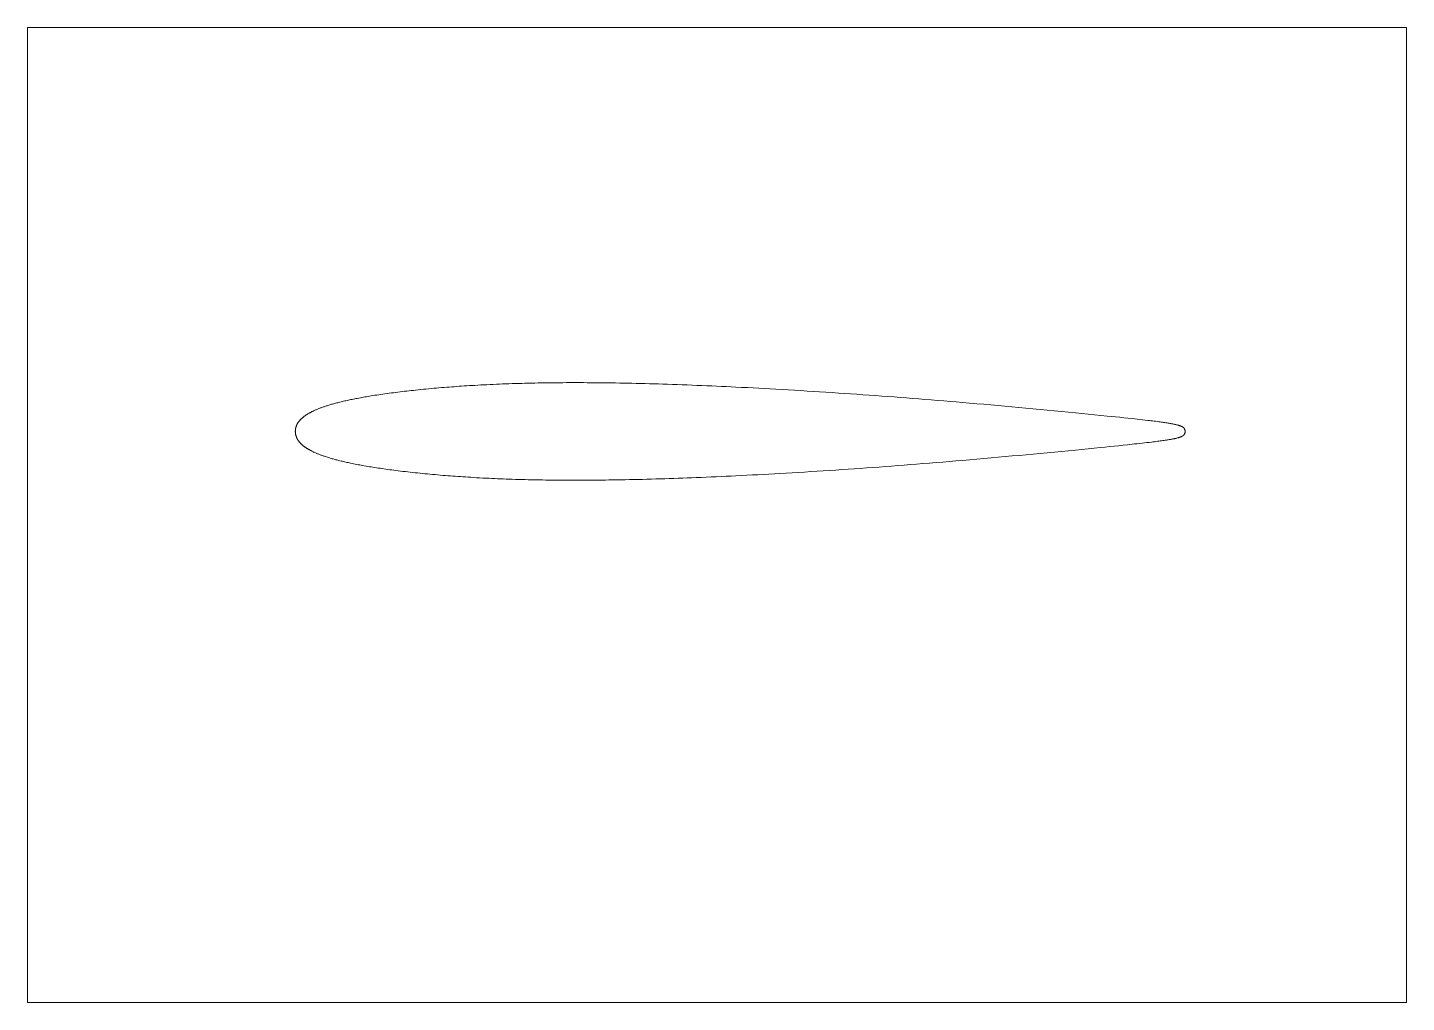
# Paper-space layout 'Sheet' of a CAD drawing. Header units: millimetres. Extents: x 0 to 297, y 0 to 210.
# The model-space entities are those that its viewports show. They can reach past a viewport. Long polylines and large blocks are cut down to what shows.
import ezdxf

# ---------------------------------------------------------------- set-up
doc = ezdxf.new("R2010")
doc.units = ezdxf.units.MM
doc.layers.add('Geometries', color=7, linetype='Continuous')

msp = doc.modelspace()

# ---------------------------------------------------------------- linework, layer by layer
at = {"layer": 'Geometries', "linetype": 'Continuous', "lineweight": 13, "flags": 128}
for points in [[(57.67, 123), (57.67, 123.06), (57.68, 123.12), (57.68, 123.18), (57.68, 123.24), (57.69, 123.3), (57.69, 123.36), (57.7, 123.42), (57.71, 123.48), (57.72, 123.53), (57.73, 123.6), (57.74, 123.67), (57.76, 123.74), (57.77, 123.81), (57.79, 123.88), (57.81, 123.95), (57.83, 124.01), (57.86, 124.08), (57.88, 124.15), (57.9, 124.21), (57.93, 124.28), (57.96, 124.34), (57.98, 124.4), (58.01, 124.46), (58.04, 124.52), (58.07, 124.58), (58.1, 124.64), (58.14, 124.7), (58.17, 124.76), (58.21, 124.82), (58.25, 124.88), (58.29, 124.94), (58.33, 124.99), (58.37, 125.05), (58.41, 125.1), (58.45, 125.15), (58.49, 125.2), (58.53, 125.26), (58.58, 125.32), (58.64, 125.39), (58.7, 125.45), (58.75, 125.51), (58.81, 125.57), (58.87, 125.63), (58.93, 125.69), (59, 125.75), (59.06, 125.81), (59.13, 125.87), (59.2, 125.93), (59.27, 125.99), (59.33, 126.05), (59.4, 126.1), (59.47, 126.15), (59.53, 126.21), (59.6, 126.26), (59.67, 126.31), (59.76, 126.37), (59.84, 126.43), (59.93, 126.49), (60.02, 126.55), (60.11, 126.61), (60.2, 126.67), (60.29, 126.72), (60.4, 126.79), (60.51, 126.85), (60.62, 126.92), (60.73, 126.98), (60.84, 127.04), (60.95, 127.1), (61.05, 127.15), (61.16, 127.21), (61.26, 127.26), (61.37, 127.31), (61.48, 127.36), (61.62, 127.43), (61.76, 127.49), (61.89, 127.56), (62.03, 127.62), (62.18, 127.68), (62.32, 127.74), (62.46, 127.8), (62.61, 127.86), (62.77, 127.93), (62.93, 127.99), (63.09, 128.05), (63.24, 128.11), (63.4, 128.16), (63.56, 128.22), (63.72, 128.28), (63.88, 128.33), (64.04, 128.38), (64.2, 128.44), (64.36, 128.49), (64.51, 128.54), (64.67, 128.59), (64.88, 128.65), (65.08, 128.72), (65.29, 128.78), (65.5, 128.84), (65.7, 128.9), (65.91, 128.95), (66.12, 129.01), (66.35, 129.07), (66.58, 129.13), (66.81, 129.19), (67.03, 129.25), (67.26, 129.31), (67.53, 129.37), (67.79, 129.43), (68.05, 129.5), (68.31, 129.56), (68.57, 129.62), (68.83, 129.67), (69.1, 129.73), (69.36, 129.79), (69.63, 129.85), (69.91, 129.9), (70.18, 129.96), (70.46, 130.01), (70.74, 130.07), (71.01, 130.12), (71.34, 130.18), (71.68, 130.24), (72.01, 130.31), (72.34, 130.36), (72.67, 130.42), (73, 130.48), (73.33, 130.53), (73.65, 130.59), (73.98, 130.64), (74.4, 130.71), (74.83, 130.78), (75.26, 130.84), (75.68, 130.91), (76.11, 130.97), (76.53, 131.03), (76.96, 131.09), (77.43, 131.16), (77.9, 131.22), (78.37, 131.29), (78.84, 131.35), (79.31, 131.41), (79.78, 131.47), (80.26, 131.53), (80.74, 131.58), (81.22, 131.64), (81.69, 131.7), (82.16, 131.75), (82.63, 131.8), (83.1, 131.85), (83.57, 131.9), (84.13, 131.96), (84.69, 132.02), (85.25, 132.08), (85.81, 132.13), (86.37, 132.19), (86.93, 132.24), (87.49, 132.29), (88.05, 132.34), (88.61, 132.39), (89.17, 132.43), (89.73, 132.48), (90.29, 132.52), (90.82, 132.57), (91.35, 132.61), (91.88, 132.64), (92.41, 132.68), (92.94, 132.72), (93.5, 132.76), (94.06, 132.8), (94.62, 132.83), (95.18, 132.87), (95.74, 132.9), (96.31, 132.93), (96.97, 132.97), (97.63, 133.01), (98.29, 133.04), (98.95, 133.07), (99.63, 133.11), (100.31, 133.14), (100.98, 133.17), (101.66, 133.2), (102.33, 133.22), (103.01, 133.25), (103.69, 133.27), (104.37, 133.3), (105.06, 133.32), (105.75, 133.34), (106.43, 133.36), (107.12, 133.38), (107.81, 133.39), (108.49, 133.41), (109.25, 133.42), (110.01, 133.44), (110.76, 133.45), (111.52, 133.46), (112.27, 133.47), (113.03, 133.48), (113.79, 133.49), (114.54, 133.5), (115.3, 133.5), (116.05, 133.51), (116.8, 133.51), (117.54, 133.51), (118.28, 133.51), (119.02, 133.51), (119.78, 133.51), (120.54, 133.5), (121.29, 133.5), (122.05, 133.49), (122.8, 133.49), (123.55, 133.48), (124.29, 133.47), (125.03, 133.46), (125.77, 133.45), (126.66, 133.44), (127.54, 133.42), (128.42, 133.41), (129.31, 133.39), (130.19, 133.37), (131.08, 133.35), (132.04, 133.33), (133, 133.3), (133.97, 133.28), (134.93, 133.25), (135.9, 133.22), (136.86, 133.19), (137.82, 133.16), (138.88, 133.12), (139.94, 133.09), (141, 133.05), (142.06, 133.01), (143.12, 132.97), (144.18, 132.93), (145.24, 132.89), (146.3, 132.84), (147.36, 132.8), (148.42, 132.75), (149.46, 132.7), (150.5, 132.66), (151.54, 132.61), (152.58, 132.56), (153.81, 132.5), (155.04, 132.44), (156.26, 132.37), (157.49, 132.31), (158.71, 132.24), (159.94, 132.18), (161.16, 132.11), (162.51, 132.03), (163.86, 131.95), (165.21, 131.87), (166.55, 131.79), (167.9, 131.71), (169.25, 131.63), (170.6, 131.54), (171.94, 131.46), (173.29, 131.37), (174.64, 131.28), (175.96, 131.19), (177.28, 131.1), (178.61, 131.01), (179.93, 130.92), (181.28, 130.82), (182.62, 130.72), (183.97, 130.62), (185.32, 130.52), (186.66, 130.42), (187.98, 130.32), (189.31, 130.22), (190.63, 130.12), (191.95, 130.01), (193.3, 129.9), (194.65, 129.79), (195.99, 129.68), (197.34, 129.57), (198.69, 129.46), (200.04, 129.35), (201.39, 129.23), (202.92, 129.1), (204.44, 128.97), (205.97, 128.84), (207.5, 128.7), (209.03, 128.56), (210.53, 128.43), (212.03, 128.29), (213.53, 128.16), (215.03, 128.02), (216.56, 127.87), (218.09, 127.73), (219.62, 127.59), (221.15, 127.44), (222.68, 127.29), (224.21, 127.15), (225.74, 127), (227.11, 126.86), (228.47, 126.73), (229.83, 126.59), (231.2, 126.46), (232.56, 126.32), (233.45, 126.23), (234.34, 126.14), (235.24, 126.04), (236.13, 125.95), (237.02, 125.86), (237.91, 125.76), (238.48, 125.7), (239.05, 125.64), (239.61, 125.58), (240.18, 125.51), (240.75, 125.45), (241.31, 125.38), (241.65, 125.34), (241.98, 125.3), (242.32, 125.26), (242.65, 125.22), (242.98, 125.18), (243.32, 125.14), (243.65, 125.1), (243.98, 125.05), (244.23, 125.02), (244.47, 124.98), (244.71, 124.95), (244.95, 124.91), (245.19, 124.88), (245.44, 124.84), (245.68, 124.8), (245.86, 124.77), (246.05, 124.74), (246.23, 124.71), (246.42, 124.67), (246.57, 124.65), (246.71, 124.62), (246.86, 124.59), (247, 124.56), (247.12, 124.53), (247.24, 124.51), (247.35, 124.48), (247.47, 124.45), (247.56, 124.43), (247.65, 124.41), (247.74, 124.38), (247.83, 124.35), (247.9, 124.33), (247.98, 124.31), (248.05, 124.29), (248.12, 124.27), (248.19, 124.24), (248.26, 124.22), (248.33, 124.19), (248.4, 124.16), (248.47, 124.13), (248.51, 124.11), (248.56, 124.09), (248.6, 124.07), (248.64, 124.05), (248.69, 124.03), (248.72, 124.01), (248.75, 123.99), (248.79, 123.97), (248.82, 123.95), (248.85, 123.93), (248.88, 123.91), (248.91, 123.89), (248.94, 123.86), (248.97, 123.84), (249, 123.82), (249.02, 123.79), (249.05, 123.77), (249.07, 123.74), (249.1, 123.71), (249.12, 123.68), (249.14, 123.66), (249.15, 123.63), (249.17, 123.6), (249.19, 123.57), (249.2, 123.54), (249.22, 123.51), (249.23, 123.48), (249.25, 123.44), (249.26, 123.41), (249.27, 123.37), (249.28, 123.33), (249.29, 123.3), (249.3, 123.26), (249.31, 123.22), (249.31, 123.19), (249.32, 123.15), (249.32, 123.11), (249.32, 123.07), (249.33, 123.04), (249.33, 123)], [(249.33, 123), (249.33, 122.96), (249.33, 122.92), (249.32, 122.88), (249.32, 122.84), (249.31, 122.8), (249.31, 122.76), (249.3, 122.72), (249.29, 122.69), (249.28, 122.65), (249.27, 122.61), (249.26, 122.58), (249.25, 122.54), (249.23, 122.51), (249.22, 122.47), (249.2, 122.44), (249.19, 122.41), (249.17, 122.38), (249.15, 122.34), (249.13, 122.32), (249.11, 122.29), (249.08, 122.26), (249.06, 122.24), (249.04, 122.21), (249.02, 122.19), (248.99, 122.17), (248.97, 122.14), (248.94, 122.12), (248.91, 122.1), (248.88, 122.08), (248.85, 122.06), (248.82, 122.04), (248.78, 122.02), (248.74, 121.99), (248.7, 121.97), (248.65, 121.95), (248.61, 121.92), (248.57, 121.9), (248.52, 121.88), (248.48, 121.86), (248.41, 121.84), (248.35, 121.81), (248.28, 121.79), (248.22, 121.76), (248.15, 121.74), (248.09, 121.72), (248.02, 121.7), (247.94, 121.67), (247.85, 121.64), (247.76, 121.62), (247.66, 121.59), (247.56, 121.57), (247.45, 121.54), (247.34, 121.51), (247.23, 121.49), (247.12, 121.46), (247.01, 121.44), (246.85, 121.41), (246.7, 121.38), (246.54, 121.34), (246.38, 121.32), (246.23, 121.29), (246.07, 121.26), (245.88, 121.23), (245.7, 121.2), (245.51, 121.17), (245.32, 121.14), (245.06, 121.1), (244.79, 121.06), (244.53, 121.02), (244.26, 120.98), (243.99, 120.95), (243.68, 120.91), (243.36, 120.87), (243.04, 120.82), (242.72, 120.79), (242.41, 120.75), (242.09, 120.71), (241.59, 120.65), (241.09, 120.59), (240.59, 120.53), (240.06, 120.47), (239.52, 120.41), (238.99, 120.35), (238.45, 120.3), (237.92, 120.24), (236.95, 120.13), (235.97, 120.03), (235, 119.93), (234.03, 119.83), (233.05, 119.73), (232.08, 119.63), (231.11, 119.53), (229.77, 119.4), (228.43, 119.27), (227.09, 119.13), (225.75, 119), (224.22, 118.85), (222.7, 118.71), (221.17, 118.56), (219.64, 118.42), (218.12, 118.27), (216.62, 118.13), (215.12, 117.99), (213.61, 117.85), (212.11, 117.72), (210.58, 117.58), (209.05, 117.44), (207.52, 117.3), (205.99, 117.17), (204.46, 117.03), (202.93, 116.9), (201.39, 116.77), (199.97, 116.65), (198.54, 116.53), (197.11, 116.41), (195.69, 116.29), (194.26, 116.17), (192.83, 116.06), (191.49, 115.95), (190.14, 115.85), (188.79, 115.74), (187.45, 115.64), (186.1, 115.54), (184.76, 115.43), (183.41, 115.34), (182.06, 115.24), (180.72, 115.14), (179.37, 115.04), (178.05, 114.95), (176.72, 114.86), (175.4, 114.77), (174.08, 114.68), (172.73, 114.59), (171.38, 114.51), (170.04, 114.42), (168.69, 114.34), (167.34, 114.25), (166.02, 114.17), (164.69, 114.09), (163.37, 114.02), (162.05, 113.94), (160.86, 113.88), (159.68, 113.81), (158.5, 113.75), (157.32, 113.68), (156.14, 113.62), (154.95, 113.56), (153.77, 113.5), (152.59, 113.44), (151.52, 113.39), (150.44, 113.34), (149.37, 113.29), (148.3, 113.24), (147.23, 113.2), (146.15, 113.15), (145.08, 113.11), (144.01, 113.06), (143.04, 113.03), (142.08, 112.99), (141.12, 112.95), (140.15, 112.92), (139.19, 112.89), (138.22, 112.85), (137.26, 112.82), (136.3, 112.79), (135.33, 112.76), (134.37, 112.74), (133.4, 112.71), (132.44, 112.68), (131.48, 112.66), (130.51, 112.64), (129.63, 112.62), (128.75, 112.6), (127.86, 112.58), (126.98, 112.57), (126.09, 112.55), (125.21, 112.54), (124.45, 112.53), (123.7, 112.52), (122.94, 112.51), (122.19, 112.51), (121.43, 112.5), (120.69, 112.5), (119.94, 112.49), (119.2, 112.49), (118.46, 112.49), (117.7, 112.49), (116.94, 112.49), (116.19, 112.49), (115.43, 112.5), (114.67, 112.5), (113.91, 112.51), (113.16, 112.52), (112.4, 112.52), (111.64, 112.53), (110.88, 112.55), (110.13, 112.56), (109.37, 112.57), (108.61, 112.59), (107.85, 112.61), (107.16, 112.62), (106.46, 112.64), (105.77, 112.66), (105.08, 112.68), (104.38, 112.7), (103.69, 112.73), (103.07, 112.75), (102.46, 112.77), (101.85, 112.8), (101.23, 112.82), (100.62, 112.85), (100.01, 112.88), (99.4, 112.9), (98.72, 112.94), (98.05, 112.97), (97.37, 113.01), (96.7, 113.04), (96.03, 113.08), (95.46, 113.12), (94.9, 113.15), (94.34, 113.19), (93.78, 113.22), (93.22, 113.26), (92.66, 113.3), (92.13, 113.34), (91.6, 113.38), (91.07, 113.42), (90.54, 113.46), (90.01, 113.5), (89.45, 113.54), (88.89, 113.59), (88.33, 113.64), (87.77, 113.69), (87.21, 113.74), (86.65, 113.79), (86.12, 113.84), (85.59, 113.89), (85.07, 113.94), (84.54, 113.99), (84.01, 114.05), (83.48, 114.1), (82.96, 114.16), (82.43, 114.22), (81.9, 114.28), (81.38, 114.34), (80.86, 114.4), (80.34, 114.46), (79.82, 114.53), (79.31, 114.59), (78.88, 114.65), (78.45, 114.7), (78.03, 114.76), (77.6, 114.82), (77.18, 114.88), (76.76, 114.93), (76.34, 114.99), (75.92, 115.06), (75.51, 115.12), (75.14, 115.17), (74.76, 115.23), (74.39, 115.29), (74.02, 115.35), (73.65, 115.41), (73.28, 115.47), (72.9, 115.54), (72.53, 115.6), (72.2, 115.66), (71.87, 115.72), (71.54, 115.78), (71.21, 115.84), (70.87, 115.91), (70.55, 115.97), (70.22, 116.03), (69.9, 116.1), (69.57, 116.17), (69.31, 116.22), (69.05, 116.28), (68.8, 116.33), (68.54, 116.39), (68.28, 116.45), (68.02, 116.51), (67.77, 116.57), (67.52, 116.63), (67.26, 116.69), (67.06, 116.74), (66.85, 116.8), (66.64, 116.85), (66.43, 116.9), (66.23, 116.96), (66.02, 117.02), (65.82, 117.07), (65.62, 117.13), (65.41, 117.19), (65.21, 117.25), (65, 117.31), (64.79, 117.37), (64.59, 117.44), (64.38, 117.5), (64.18, 117.57), (63.97, 117.64), (63.81, 117.69), (63.65, 117.75), (63.5, 117.8), (63.34, 117.86), (63.18, 117.92), (63.02, 117.98), (62.87, 118.04), (62.71, 118.1), (62.56, 118.16), (62.42, 118.21), (62.29, 118.27), (62.15, 118.33), (62.02, 118.39), (61.88, 118.45), (61.75, 118.51), (61.61, 118.57), (61.48, 118.64), (61.37, 118.69), (61.26, 118.74), (61.16, 118.8), (61.05, 118.85), (60.94, 118.91), (60.84, 118.96), (60.73, 119.02), (60.63, 119.08), (60.53, 119.13), (60.44, 119.19), (60.35, 119.24), (60.26, 119.3), (60.17, 119.36), (60.08, 119.41), (59.99, 119.47), (59.91, 119.53), (59.83, 119.58), (59.75, 119.63), (59.68, 119.69), (59.6, 119.74), (59.53, 119.8), (59.45, 119.86), (59.38, 119.92), (59.31, 119.97), (59.25, 120.02), (59.18, 120.08), (59.12, 120.14), (59.06, 120.19), (58.99, 120.25), (58.93, 120.31), (58.88, 120.36), (58.82, 120.42), (58.77, 120.47), (58.72, 120.53), (58.67, 120.59), (58.62, 120.64), (58.57, 120.7), (58.52, 120.76), (58.48, 120.81), (58.43, 120.87), (58.39, 120.92), (58.35, 120.98), (58.31, 121.04), (58.27, 121.09), (58.23, 121.15), (58.19, 121.21), (58.16, 121.27), (58.12, 121.33), (58.09, 121.39), (58.06, 121.45), (58.03, 121.51), (58, 121.57), (57.97, 121.63), (57.94, 121.69), (57.92, 121.76), (57.89, 121.82), (57.87, 121.89), (57.84, 121.95), (57.82, 122.02), (57.8, 122.09), (57.78, 122.15), (57.77, 122.22), (57.75, 122.28), (57.74, 122.35), (57.73, 122.41), (57.72, 122.48), (57.71, 122.54), (57.7, 122.61), (57.69, 122.67), (57.68, 122.74), (57.68, 122.8), (57.68, 122.87), (57.67, 122.93), (57.67, 123)]]:
    msp.add_lwpolyline(points, dxfattribs=at)

psp = doc.layouts.new('Sheet')

# ---------------------------------------------------------------- viewports
at = {"layer": '0'}
psp.add_viewport(center=(148.5, 105), size=(297, 210), view_center_point=(148.5, 105), view_height=210, dxfattribs=at)

doc.saveas('drawing.dxf')
